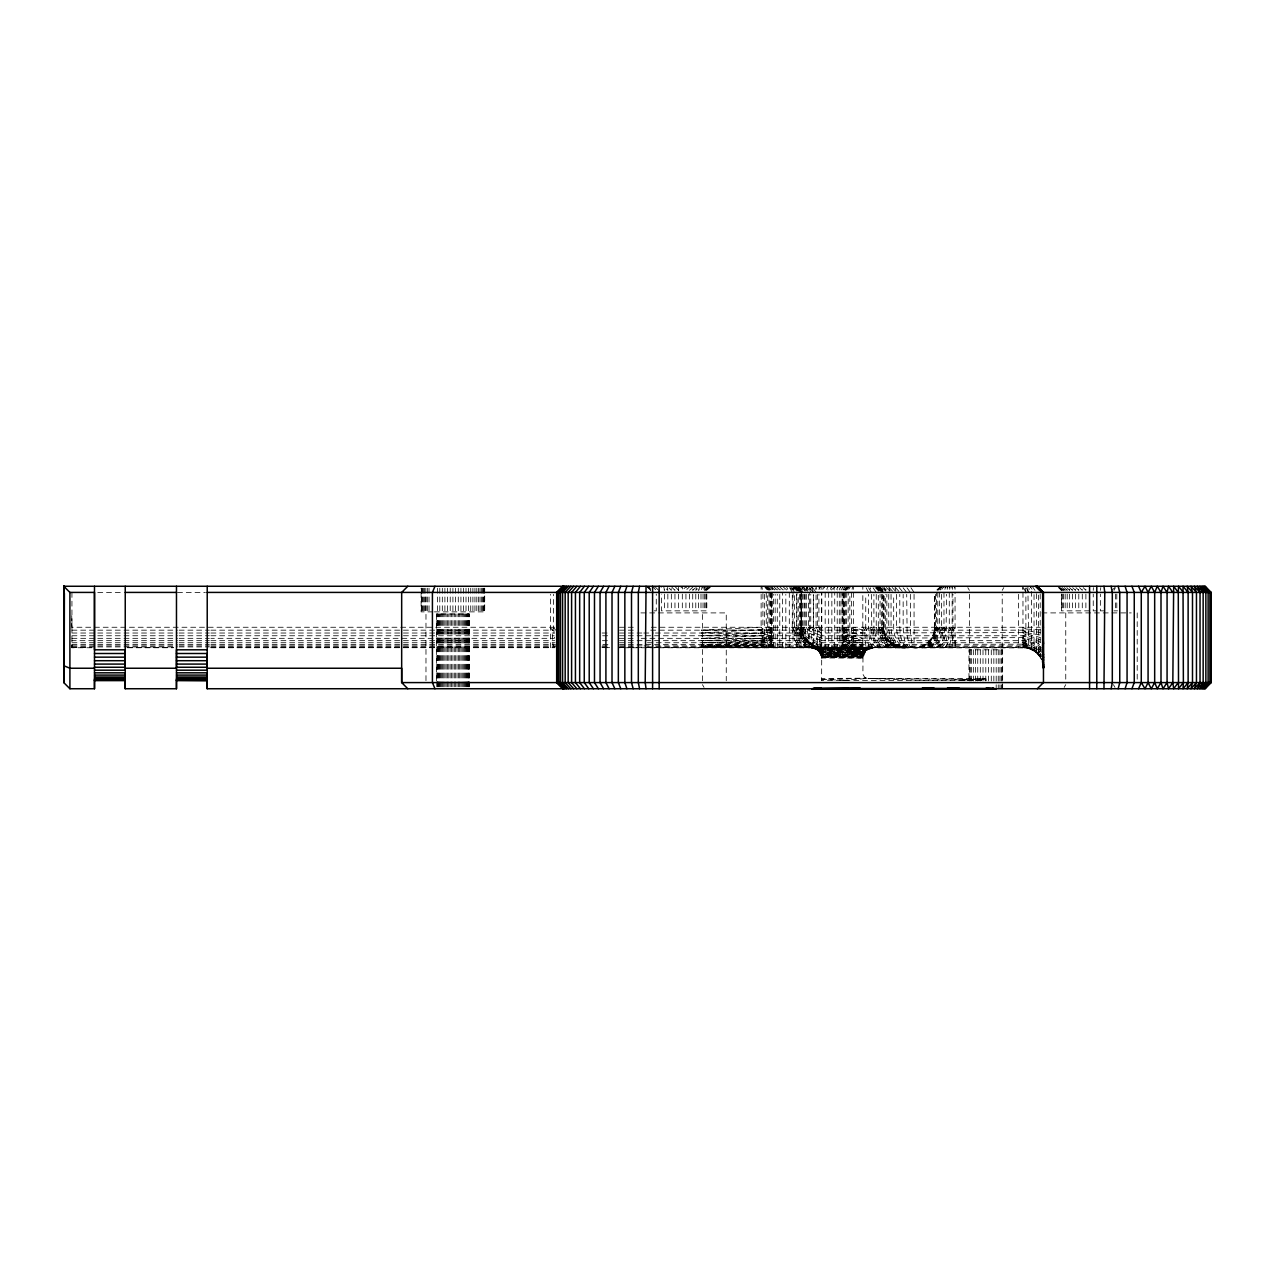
<?xml version="1.0" encoding="UTF-8"?>
<svg xmlns="http://www.w3.org/2000/svg" width="1275" height="1275" viewBox="0 0 1275 1275"><rect width="100%" height="100%" fill="white"/><g stroke="black" fill="none" stroke-linecap="round" stroke-linejoin="round"><path stroke-width="0.75" stroke-dasharray="5 3.75" d="M91.816 647.748L71.942 647.748L71.942 640.672L95.848 640.672M425.977 680.627L425.977 594.373M436.528 680.866L436.64 613.928M436.879 686.763L436.879 613.928M437.229 686.763L437.229 613.928M437.692 686.763L437.692 613.928M438.265 686.763L438.265 613.928M438.951 686.763L438.951 613.928M439.732 686.763L439.732 613.928M440.608 686.763L440.608 613.928M441.564 686.763L441.564 613.928M442.616 686.763L442.616 613.928M443.732 686.763L443.732 613.928M444.911 686.763L444.911 613.928M446.154 686.763L446.154 613.928M447.445 686.763L447.445 613.928M448.784 686.763L448.784 613.928M450.139 686.763L450.139 613.928M451.525 686.763L451.525 613.928M452.912 686.763L452.912 613.928M454.298 686.763L454.298 613.928M455.685 686.763L455.685 613.928M457.04 686.763L457.04 613.928M458.378 686.763L458.378 613.928M459.669 686.763L459.669 613.928M460.912 686.763L460.912 613.928M462.092 686.763L462.092 613.928M463.207 686.763L463.207 613.928M464.259 686.763L464.259 613.928M465.216 686.763L465.216 613.928M466.092 686.763L466.092 613.928M466.873 686.763L466.873 613.928M467.558 686.763L467.558 613.928M468.132 686.763L468.132 613.928M468.594 686.763L468.594 613.928M468.945 686.763L469.168 613.928M469.296 686.763L469.296 613.928L436.528 613.928M550.418 647.748L550.418 594.341M702.445 680.754L702.445 612.908M770.004 592.413L770.004 646.234L761.127 647.541L762.912 647.748L762.912 592.413M773.543 647.748L773.543 594.389M775.184 647.748L775.184 594.389M777.272 647.748L777.272 594.389M782.627 647.748L782.627 592.413M785.83 647.748L785.83 594.389M796.955 647.748L796.955 592.413M809.322 647.748L809.322 592.413M821.833 657.709L819.203 651.111L813.466 647.748L813.466 592.413L812.063 587.791M821.451 647.748L821.451 592.413M796.54 594.341L796.54 627.252C795.823 637.038 802.852 648.401 813.577 647.939L873.072 647.748L865.821 650.744L862.824 657.996L821.833 657.996C822.789 643.014 798.182 644.289 801.13 627.252L801.13 594.341M871.287 647.907L866.49 650.138L864.036 653.167L821.833 651.892C813.992 644.991 800.254 640.656 801.337 627.252C801.051 638.265 811.107 648.003 821.833 648.242L873.072 647.748L865.821 650.744L862.984 656.211L862.904 674.252L864.657 677.296L867.064 678.412L985.798 678.491L985.989 680.483L821.642 680.483L821.833 592.413M821.833 589.337L821.833 586.261M834.727 647.748L834.727 592.413M842.137 647.748L842.137 592.413M842.871 647.748L842.871 594.389M843.11 592.413L843.11 647.748L843.269 592.413M952.967 647.748L952.967 594.325M955.055 640.672L955.055 647.748L955.055 592.413M955.055 589.337L955.055 586.261L953.588 589.337M1002.214 647.748L1002.214 594.325M1041.611 659.605C1038.36 652.497 1030.822 647.541 1022.964 647.748L1022.964 640.672L1025.881 639.126L1034.041 640.879L1041.611 645.883M1022.964 586.261L1022.964 589.337L1022.964 586.261L1025.881 592.413L1025.881 647.955C1032.67 648.927 1038.758 653.485 1041.611 659.733M800.541 594.341L800.541 627.252C798.756 643.652 819.57 642.6 821.642 656.003L863.016 656.003L862.872 656.992L847.445 656.211L847.445 647.907L821.833 647.748C810.9 647.987 801.082 638.217 801.337 627.252C801.051 637.994 810.773 648.322 821.833 646.919L1022.964 646.919L1028.734 648.577L1027.873 586.261L1029.674 589.337M799.09 589.942L796.636 587.488L801.337 592.413L801.545 627.252C800.764 638.01 810.948 647.955 821.833 645.899L1022.964 645.899L1031.475 648.258L1031.475 649.597L1031.475 592.413L1030.136 586.261L1032.081 589.337M1041.611 655.382C1038.041 649.134 1030.232 643.955 1022.964 645.899L1031.475 647.509L1034.041 648.784L1034.041 650.999L1034.041 592.413M802.597 634.312L804.589 638.329C808.972 642.759 815.49 645.915 821.833 644.497L1025.881 644.21L1036.384 648.146L1036.384 652.752L1036.384 592.413L1032.176 586.261L1033.117 589.337M803.186 594.341L802.597 627.683C799.839 637.851 813.275 645.054 821.833 642.743L1022.964 642.743L1031.475 644.369L1038.456 648.369L1038.456 654.824L1038.456 592.413M801.545 627.252C801.465 636.209 811.553 641.07 819.379 641.644L821.833 640.672L1022.964 640.672L1034.041 644.05L1040.209 648.401L1040.209 657.167L1040.209 592.413M851.573 592.413L851.573 647.748L862.824 647.748L862.824 592.413M799.568 594.341L799.568 627.252C795.648 645.373 820.67 643.461 821.833 657.996L821.642 656.003L821.785 656.992L862.872 656.992L821.387 655.015L816.972 647.716L812.812 645.899M821.833 657.996L821.785 655.27L821.833 656.242L863.016 656.003M952.138 592.413L952.138 627.252L953.254 630.169L951.979 646.919L938.384 647.748L943.404 642.743L946.034 633.022L946.544 594.341M935.388 594.341L935.388 627.252C935.356 638.106 926.08 648.226 914.956 647.748C925.698 647.78 935.212 637.994 934.766 627.252L934.766 592.413M945.205 647.541L947.915 642.743L949.7 630.169L952.138 627.252L950.273 642.743L948.441 647.541M919.562 647.748C929.602 647.78 938.687 637.006 936.408 627.252C935.324 637.181 928.327 647.238 917.602 647.748C928.343 648.019 936.838 637.58 936.408 627.252L936.408 592.413M843.269 644.21L843.11 647.748C844.624 639.078 856.752 641.022 862.824 640.672L851.573 637.532C847.413 637.022 841.436 641.468 843.269 644.21C846.951 637.627 856.657 638.871 862.824 638.329C856.991 636.623 848.098 633.229 843.269 638.982L843.269 641.676M917.554 647.541L914.287 647.748C925.156 647.923 934.957 638.169 934.559 627.252L934.559 592.413M821.833 657.916L820.765 651.668L816.335 647.158L820.447 651.079L821.833 656.498C821.753 652.991 819.14 646.186 814.852 647.875C802.389 650.457 795.074 638.074 794.548 627.252L794.548 594.341M771.216 638.982L767.709 636.528L762.912 635.619L701.218 638.329L761.127 638.552L768.984 641.389L771.375 644.815L771.375 627.252M1093.249 590.357L1093.392 587.632M818.948 649.102L821.212 652.704L821.753 656.689L819.952 650.314L816.446 647.206M1025.881 647.636L821.833 647.541C816.861 643.062 820.622 635.54 821.833 630.169L1022.964 630.169L1040.209 632.448M952.345 589.337L952.568 586.261L950.927 589.337M910.35 594.341L910.462 633.022L912.47 647.541C923.929 649.055 934.846 638.695 934.559 627.252M881.471 594.341L881.471 627.252C881.041 637.58 889.536 648.019 900.278 647.748C890.173 647.174 881.36 637.373 882.491 627.252L882.491 594.341M949.285 592.413L949.285 627.252L945.62 642.743L942.034 647.541M843.11 627.252L843.269 638.982M821.753 656.689L818.518 650.409L811.585 647.748L814.916 646.616L819.506 651.493L865.151 651.493L821.833 650.68L819.889 650.075L820.08 647.827L816.335 647.158M821.674 680.276L821.833 678.491L866.203 678.188L821.785 679.495L821.642 680.483M771.216 592.413L771.216 646.568C770.482 648.337 765.143 640.034 761.127 642.919L701.218 644.497L761.127 644.608L768.044 647.748L768.984 646.76L768.984 592.413M812.637 646.919C816.877 648.242 819.729 648.863 821.052 654.075L863.271 655.015L821.785 656.992C820.606 642.967 796.206 644.768 800.541 627.252C798.038 643.477 817.865 642.855 821.706 654.665L847.445 656.211L863.271 655.015L821.833 653.23L817.1 647.652L619.379 647.541M898.604 647.541L901.808 647.748C891.48 647.557 881.79 637.723 883.113 627.252C883.304 636.082 889.312 644.497 897.903 646.919M943.978 592.413L943.978 627.252C945.444 634.456 942.878 645.931 934.559 647.748M820.447 651.079L821.498 653.661L847.445 652.864L863.605 654.075L821.833 654.697L820.765 651.668L821.785 656.992M934.432 630.169L934.766 627.252L935.053 630.169M819.522 647.62L816.622 647.238L821.833 647.748C809.258 649.501 805.545 636.671 810.757 627.252L810.757 594.341M946.305 630.169L943.978 627.252L941.428 638.329L936.424 645.899L933.22 647.541L927.626 647.748L932.089 645.899L937.029 640.672L941.635 627.252L941.635 594.341M619.57 644.497L810.629 644.497L813.322 645.899L811.028 639.572L813.322 627.252L813.322 594.341M821.833 627.252L819.363 629.181C817.45 634.583 814.406 641.787 818.343 646.935L821.833 647.541C809.641 649.342 814.454 633.882 816.064 627.252L816.064 594.341M928.136 647.541L924.598 647.748C934.368 646.632 939.261 636.113 939.563 627.252L939.563 592.413M943.181 630.169L941.635 627.252C942.082 635.093 938.798 645.007 930.575 647.541M949.716 589.337L950.146 586.261L948.345 589.337M804.589 594.341L803.696 636.576M806.342 594.341L806.342 627.252L804.812 633.101L805.163 638.648M1100.357 590.357L1100.803 587.632M852.114 589.337L852.64 586.261M937.81 592.413L937.81 627.252C939.038 636.655 931.802 647.302 921.889 647.748L925.889 647.541M812.972 647.812L816.255 647.317C820.032 649.071 824.829 663.096 819.028 649.389C809.051 648.513 795.217 640.066 798.23 627.252L798.23 594.341M793.656 589.337L794.261 586.261L795.616 589.337M812.733 647.557C817.801 648.959 821.881 652.194 821.769 656.099C821.259 650.123 815.171 646.282 809.466 646.919M846.775 592.413L846.457 647.748L853.358 645.963L862.824 646.919L849.772 647.748L849.851 592.413M947.213 589.337L947.883 586.261L945.923 589.337M806.565 647.748C797.497 646.712 792.859 635.253 794.548 627.252L796.524 630.169M937.125 630.169L937.81 627.252L939.197 630.169M808.414 594.341L808.414 627.252L806.501 636.863L807.617 641.803L809.768 643.381M898.317 647.748C888.277 647.78 879.192 637.006 881.471 627.252L882.284 630.169M934.671 630.169L935.388 627.252L935.595 630.169M797.736 589.337L798.501 586.261L799.76 589.337M843.731 592.413L844.098 647.748L844.48 592.413M862.984 656.211L864.195 652.864M876.244 594.341L876.244 627.252C875.606 635.779 880.164 647.891 890.253 647.748C881.79 645.692 876.068 635.428 878.316 627.252L878.316 594.341M801.927 589.337L802.852 586.261L803.999 589.337M944.903 589.337L945.827 586.261L943.739 589.337M806.198 589.337L807.25 586.261L808.286 589.337M810.486 589.337L811.633 586.261L812.558 589.337M871.335 594.341L871.829 633.022L874.475 642.743L879.495 647.748L865.9 646.919L864.625 630.169L865.741 627.252L865.741 594.341M1040.209 634.998L1025.881 632.607L821.833 633.022L815.617 630.695L816.685 627.969L818.917 627.252L818.917 594.341M844.098 647.748L851.573 643.923L862.824 645.899L853.358 645.963L848.018 647.748L848.242 592.413M554.466 647.748L552.952 644.497L552.218 633.022L553.446 627.252L553.446 594.341M818.885 589.337L820.223 586.261L820.845 589.337M822.885 589.337L824.335 586.261L824.75 589.337M889.743 647.541L893.281 647.748C884.707 646.808 879.447 638.137 878.682 630.169L880.069 627.252L880.069 594.341M875.845 647.541L873.056 644.497L870.952 638.329L869.901 630.169L871.335 627.252M826.71 589.337L828.256 586.261M938.097 630.169L939.563 627.252L940.408 630.169M936.296 630.169L937.81 627.252M1113.983 590.357L1115.418 587.632M887.304 647.541C878.65 648.098 875.288 637.197 874.698 630.169L876.244 627.252L877.471 630.169M830.296 589.337L831.938 586.261L827.889 589.942M833.611 589.337L835.364 586.261M821.259 652.88L821.833 651.892L865.821 650.744L819.889 650.075M1002.214 590.357L1003.792 587.632M1064.179 687.368L1065.757 684.643M836.591 589.337L838.472 586.261L834.503 589.942M953.254 630.169L955.055 627.252M845.516 592.413L845.15 647.748L853.358 644.608L862.824 644.497C856.497 640.193 845.405 643.923 843.269 646.568M944.695 630.169L946.544 627.252L947.978 630.169M848.752 589.337L850.728 586.261M839.221 589.337L841.229 586.261L837.324 589.942M820.096 650.585L819.203 651.111M1040.209 642.202L1034.041 639.126L1025.881 637.612L821.833 638.329L806.995 632.257L805.163 630.79L804.589 627.252L809.768 630.998L817.546 634.328L820.383 635.173L821.833 633.022M841.468 589.337L843.636 586.261L839.779 589.942M941.811 589.337L944.058 586.261L940.312 589.942M869.438 647.541L867.255 640.672L866.426 630.169L868.594 627.252L868.594 594.341M843.285 589.337L845.628 586.261L841.835 589.942M941.747 630.169L943.978 627.252M940.217 589.337L942.623 586.261L938.894 589.942M871.574 630.169L873.901 627.252L873.901 594.341M844.672 589.337L847.206 586.261L843.444 589.942M851.573 629.404L853.358 627.252L862.824 630.169L851.573 629.404L843.269 630.264M938.48 589.942L941.572 586.261L937.858 589.942M846.616 589.942L849.803 586.261M843.269 636.161L853.358 633.149L862.824 633.022L853.358 630.232L843.269 633.245M845.054 589.942L848.337 586.261L844.624 589.942M937.603 589.942L940.918 586.261L937.013 589.942M912.47 647.541L909.569 645.899L907.147 635.763L906.7 594.341M846.042 589.942L848.353 587.488M847.843 587.488L845.484 589.942L849.262 586.261L845.692 589.942M937.141 589.942L940.711 586.261M710.908 586.261L706.812 590.357L710.685 586.261L706.573 590.357L709.984 586.261L705.856 590.357L708.82 586.261L704.677 590.357L707.211 586.261L703.035 590.357L705.202 586.261L700.995 590.357L702.796 586.261L698.557 590.357L700.039 586.261L695.783 590.357L696.979 586.261L692.723 590.357L693.632 586.261L689.424 590.357L690.078 586.261L685.934 590.357L686.364 586.261L682.316 590.357L682.523 586.261L678.635 590.357L674.746 586.261L674.953 590.357L670.905 586.261L671.335 590.357L667.192 586.261L667.845 590.357L663.637 586.261L664.546 590.357L660.291 586.261M845.341 589.942L849.023 586.261M1111.928 590.357L1114.733 587.632M851.573 642.552L853.358 640.911L862.824 642.743L853.358 642.919L851.573 643.923M831.348 589.942L834.025 587.488M771.216 633.245L762.912 631.523L761.127 633.149L701.218 635.763L761.127 635.938L768.984 639.285L771.216 641.676M851.573 637.532L853.358 635.938L862.824 635.763L853.358 633.149L851.573 631.523M770.753 592.413L770.387 647.748L770.004 646.234L769.351 647.748L767.709 645.74L761.127 642.919L701.218 642.743L761.127 640.911L762.912 639.349M819.108 649.326L814.884 648.258M819.825 637.484L821.833 635.763L1022.964 635.763L1034.041 637.293L1040.209 639.891M1041.611 648.13L1036.384 643.652L1025.881 640.56L1022.964 638.329L1025.881 636.002M809.768 630.998L808.414 627.252L813.036 629.515L816.064 627.252L821.833 630.169L818.343 631.794M1025.881 630.854L1022.964 633.022L1040.209 637.484M848.018 647.748L849.851 646.521M820.638 651.429L867.383 649.469L819.984 649.039L817.578 647.923M910.908 647.541C903.162 645.756 903.8 633.755 903.162 627.252L903.162 594.341M762.912 637.532L761.127 638.552L701.218 640.672L762.912 641.022L768.984 643.349L771.375 647.748L771.375 592.413M802.166 594.341L801.64 627.794C804.015 635.269 812.382 638.552 819.49 639.652L821.833 638.329M814.916 646.616L817.227 647.222M1025.881 634.328L1022.964 635.763L1025.881 637.612M766.259 592.413L766.259 647.222L701.218 646.919L762.912 645.118M849.772 647.748L851.573 646.887L862.824 647.541M1025.881 646.011L1022.964 644.497L1025.881 643.11M771.216 630.264L762.912 629.404L701.218 633.022L761.127 633.149L771.216 636.161M818.741 648.895L871.08 647.939L820.08 647.827L869.152 648.529L847.445 649.118M802.294 632.974L801.545 630.169L647.445 630.169M810.629 628.304L813.322 627.252M762.912 643.923L701.218 645.899L761.127 645.963L766.466 647.748L767.709 647.047L767.709 594.341M1040.209 629.866L1025.881 629.053L1022.964 630.169L1025.881 632.607M820.972 652.131L821.833 651.892M1025.881 641.899L1022.964 642.743L1025.881 644.21M811.777 647.541L813.307 647.365C803.919 645.835 798.692 636.066 798.23 627.252M842.679 680.531L867.064 678.412M1040.209 656.147C1036.432 650.728 1029.738 646.489 1022.964 647.541L1025.881 647.875L619.028 647.748M918.271 647.541L916.072 647.748L919.275 647.541M1025.881 646.712L1022.964 646.919L1025.881 647.254M964.952 680.531L959.151 680.276L985.798 678.491L985.989 680.483M862.824 657.996L821.833 657.406L847.445 656.211L821.833 656.816M1022.964 640.672L1025.881 640.56M847.445 652.864L864.546 652.306L847.445 651.413M959.151 680.276L985.957 680.276M871.08 647.939L813.37 647.907M842.329 649.118L817.275 649.469L815.506 648.529L867.383 649.469L818.837 650.744L817.275 649.469L865.821 650.744L820.112 652.306L818.837 650.744L864.546 652.306L820.622 653.167L820.112 652.306L864.036 653.167M701.218 647.541L764.713 647.748M821.833 657.406L862.872 656.992M97.761 592.413L123.563 592.413M177.512 592.413L205.403 592.413M654.234 610.852L656.274 610.852L656.274 594.086M1089.567 610.852L1061.39 610.852L1061.39 594.086M1096.867 610.852L1093.249 610.852L1093.249 594.086M1103.656 610.852L1100.357 610.852L1100.357 594.086M1113.983 610.852L1117.506 610.852M432.926 611.873L421.117 611.873L421.117 588.237M434.408 611.873L484.707 611.873L484.707 588.237M640.927 612.908L726.256 612.908L726.256 680.754M1041.946 612.908L1131.244 612.908M71.687 623.523L71.942 627.252L556.41 627.252M619.491 627.252L635.635 627.252M651.27 627.252L1040.209 627.252M71.942 630.169L95.848 630.169M97.761 630.169L177.496 630.169M179.153 630.169L209.355 630.169M210.917 630.169L553.908 630.169L554.434 638.329L210.917 638.329M619.57 630.169L635.508 630.169M71.942 633.022L95.848 633.022M97.761 633.022L177.496 633.022M179.153 633.022L209.355 633.022M210.917 633.022L554.019 633.022M602.071 633.022L610.024 633.022M619.57 633.022L641.803 633.022M643.779 633.022L653.422 633.022M655.414 633.022L802.087 633.022M71.942 635.763L95.848 635.763M97.761 635.763L177.496 635.763M179.153 635.763L209.355 635.763M210.917 635.763L554.195 635.763M602.645 635.763L610.582 635.763M619.57 635.763L803.107 635.763M71.942 638.329L95.848 638.329M97.761 638.329L177.496 638.329M179.153 638.329L209.355 638.329M619.315 638.329L635.508 638.329M641.166 638.329L804.493 638.329M97.761 640.672L177.496 640.672M179.153 640.672L209.355 640.672M210.917 640.672L554.721 640.672M602.422 640.672L610.358 640.672M619.57 640.672L806.246 640.672M71.942 642.743L95.848 642.743M97.761 642.743L177.496 642.743M179.153 642.743L209.355 642.743M210.917 642.743L555.071 642.743M619.475 642.743L635.508 642.743M647.445 642.743L808.302 642.743M71.942 644.497L95.848 644.497M97.761 644.497L177.496 644.497M179.153 644.497L209.355 644.497M210.917 644.497L555.47 644.497M602.9 644.497L610.837 644.497M71.942 645.899L95.848 645.899M97.761 645.899L177.496 645.899M179.153 645.899L209.355 645.899M210.917 645.899L555.9 645.899M602.342 645.899L610.295 645.899M619.57 645.899L642.074 645.899M644.066 645.899L653.422 645.899M655.414 645.899L813.195 645.899M71.942 646.919L95.848 646.919M97.761 646.919L177.496 646.919M179.153 646.919L209.355 646.919M210.917 646.919L556.362 646.919M601.896 646.919L609.832 646.919M619.57 646.919L635.667 646.919M647.445 646.919L813.864 646.919L816.94 649.214M71.942 647.541L91.864 647.541M127.532 647.541L173.512 647.541M210.917 647.541L554.593 647.668L210.917 647.748M602.039 647.604L610.199 647.636L602.246 647.748M127.532 647.748L173.257 647.748M811.585 647.748L842.329 647.907L842.329 656.211M821.785 679.495L848.481 680.276M813.466 647.748L809.689 647.541M891.99 647.541L895.99 647.748C886.077 647.302 878.842 636.655 880.069 627.252L880.754 630.169M851.573 647.445L853.358 647.541M883.113 627.252C882.635 638.249 892.596 648.162 903.593 647.748M899.608 647.541L902.923 647.748L900.325 647.541M901.282 647.541L904.437 647.748C893.456 648.114 883.957 638.09 884.212 627.252L884.212 594.341M900.899 647.541L903.816 647.748C892.867 647.987 883.097 638.201 883.32 627.252L883.113 594.341M896.596 594.341L896.596 627.252C896.707 635.125 899.305 647.174 908.932 647.748C900.883 645.102 900.166 634.44 899.783 627.252L899.783 594.341M815.617 646.473L821.833 647.748M848.242 647.222L844.48 646.234M807.378 647.541L809.179 647.748M803.76 647.748C794.66 646.361 792.46 634.95 792.301 627.252L792.301 594.341M883.32 647.748C875.001 645.931 872.435 634.456 873.901 627.252L874.698 630.169M901.76 647.541C892.149 646.138 885.169 636.751 885.312 627.252L885.312 594.341M906.589 647.541L907.481 647.748C897.664 647.19 893.616 635.683 893.679 627.252L893.679 594.341M1022.964 644.497L1025.881 645.182M811.283 645.899L814.964 647.254M1022.964 638.329L1025.881 639.126M815.092 648.369L813.577 647.939L869.152 648.529L819.984 649.039M1028.734 648.258L1036.384 652.37L1041.611 659.239M820.383 635.173L821.833 635.763M813.036 645.628L816.064 646.919M819.49 639.652L821.833 640.672M819.379 641.644L821.833 642.743M813.036 629.515L815.617 630.695M819.49 643.397L821.833 644.497M851.573 645.118L853.358 645.963M819.825 644.895L821.833 645.899M1031.475 648.258L1036.384 651.222L1040.209 655.366M761.127 645.963L762.912 646.887M820.383 646.106L821.833 646.919M818.343 646.935L819.363 647.509M1022.964 627.252L1025.881 629.053M1034.041 648.784L1041.611 656.689M816.701 649.118L821.212 654.489L842.329 652.864L863.605 654.075L821.387 655.015L821.674 656.211M762.912 631.523L761.127 630.232L701.218 630.169L761.127 627.252L762.912 629.404M808.414 642.743L810.757 644.497M1036.384 648.146L1041.611 653.852M872.674 647.541L869.423 640.672L868.594 627.252L869.901 630.169M851.573 639.349L853.358 640.911M807.617 641.803L804.589 638.329M786.611 589.942L782.547 586.261L784.189 589.337M783.153 589.942L779.137 586.261L780.874 589.337M761.127 640.911L762.912 642.552M779.981 589.942L776.013 586.261L777.893 589.337M777.16 589.942L773.256 586.261L775.264 589.337M772.14 587.488L774.706 589.942M1072.658 587.632L1075.478 590.357L1074.873 587.632M1069.582 587.632L1072.418 590.357L1071.622 587.632M1066.824 587.632L1069.645 590.357L1068.657 587.632M655.876 587.632L658.713 590.357M1075.973 587.632L1078.793 590.357L1078.347 587.632M1064.402 587.632L1067.207 590.357L1066.012 587.632M768.857 586.261L772.666 589.942M652.067 586.261L656.274 590.357L654.473 586.261M1062.378 587.632L1065.167 590.357L1063.733 587.632M875.064 587.488L880.069 592.413L876.451 587.791M771.04 589.942L767.279 586.261L769.813 589.337M1079.511 587.632L1082.284 590.357L1081.997 587.632M1060.768 587.632L1063.541 590.357L1061.836 587.632M876.499 587.488L878.985 589.942M769.861 589.942L766.148 586.261L769.431 589.942M1059.605 587.632L1062.346 590.357L1060.37 587.632M877.535 587.488L882.491 592.413L878.061 587.488L880.642 589.942M650.043 588.986L647.286 586.261L650.696 590.357L646.345 586.261M1058.664 587.632L1061.629 590.357L1059.366 587.632M798.883 589.942L796.413 587.488L801.13 592.413L801.019 647.748M766.689 587.488L769.16 589.942M881.089 589.942L878.634 587.488L883.32 592.413L878.395 587.488L883.113 592.413M796.222 587.488L801.13 592.413M879.32 587.488L884.212 592.413L880.483 587.791M795.648 587.488L800.541 592.413L796.11 587.488M1083.192 587.632L1085.886 590.357L1085.758 587.632M880.451 587.488L882.89 589.942M794.723 587.488L799.568 592.413L795.457 587.488M768.793 589.942L765.462 586.261M1038.456 648.369L1041.611 652.131M882.029 587.488L886.842 592.413L883.83 587.791M798.405 587.488L800.796 589.942M793.448 587.488L798.23 592.413M884.005 587.488L886.38 589.942M802.294 629.627L802.166 627.252L805.163 630.79M791.855 587.488L794.197 589.942M886.38 587.488L891.05 592.413L888.739 587.791M799.919 587.488L802.262 589.942M1058.808 587.632L1061.39 590.357M766.132 587.488L768.442 589.942M889.121 587.488L893.679 592.413M790.006 587.488L792.285 589.942M801.832 587.488L806.342 592.413L803.824 587.791M892.165 587.488L896.596 592.413L894.97 587.791M879.192 587.488L881.36 589.942M801.545 592.413L797.194 587.488L802.166 592.413L798.453 587.791M804.079 587.488L808.414 592.413L806.31 587.791M895.496 587.488L899.783 592.413M765.749 587.488L767.869 589.942M877.343 587.488L881.471 592.413M806.645 587.488L808.701 589.942M899.082 587.488L903.162 592.413M903.082 587.791L906.7 592.413M809.705 587.791L813.322 592.413M1040.209 648.401L1041.611 650.218M764.267 586.261L766.626 589.337M951.453 630.169L949.285 627.252L949.7 630.169M555.629 630.169L553.446 627.252L553.908 630.169M906.987 587.791L910.35 592.413M648.449 586.261L650.425 588.986M799.871 587.791L803.186 592.413M812.749 587.791L816.064 592.413L815.219 587.791M770.865 586.261L773.017 589.337M873.088 587.791L876.244 592.413M910.972 587.791L914.063 592.413M791.648 587.791L794.548 592.413M862.824 627.252L864.625 630.169M550.418 627.252L552.171 630.169M868.626 587.791L871.335 592.413L870.331 587.791M1113.394 684.643L1114.972 687.368M967.805 587.632L969.383 590.357M702.445 684.643L704.023 687.368M818.359 586.261L820.096 589.337M789.719 587.791L792.301 592.413M792.301 627.252L793.895 630.169M1028.734 592.413L1025.451 586.261L1025.881 592.413M866.139 587.791L868.594 592.413M806.342 627.252L807.617 629.707M786.229 586.261L787.775 589.337M796.54 627.252L797.672 630.169M809.067 587.791L810.757 592.413M821.212 652.704L821.801 655.35L821.435 653.469M815.984 586.261L816.749 589.337M803.186 627.252L803.696 629.26M821.355 653.135L821.706 654.665M799.568 627.252L800.254 630.169M865.741 627.252L866.426 630.169M818.917 627.252L819.363 629.181M761.844 586.261L762.37 589.337M821.626 654.25L821.785 655.382M878.316 627.252L878.682 630.169M882.491 627.252L882.826 630.169M821.769 655.796L821.626 654.362L821.833 656.242M771.216 646.568L771.311 647.748L771.216 644.21M883.32 627.252L883.448 630.169M801.13 627.252L801.226 630.169M71.719 615.634L71.942 627.252M1137.204 612.908L1137.204 680.754M1116.788 594.086L1116.788 610.852M1115.609 594.086L1115.609 610.852M1085.886 594.086L1085.886 610.852M1082.284 594.086L1082.284 610.852M1078.793 594.086L1078.793 610.852M1075.478 594.086L1075.478 610.852M1072.418 594.086L1072.418 610.852M1069.645 594.086L1069.645 610.852M1067.207 594.086L1067.207 610.852M1065.757 612.908L1065.757 680.754M1065.167 594.086L1065.167 610.852M1063.541 594.086L1063.541 610.852M1062.346 594.086L1062.346 610.852M1061.629 594.086L1061.629 610.852M1022.964 592.413L1022.964 647.748M1018.629 594.325L1018.629 647.748M1002.644 688.739L1002.644 649.804L968.952 649.804L968.952 680.946M1002.182 649.804L1002.182 688.739M1001.289 649.804L1001.289 688.739M999.951 649.804L999.951 688.739M998.245 649.804L998.245 688.739M996.189 649.804L996.189 688.739M993.847 649.804L993.847 680.946M991.281 649.804L991.281 680.946M988.587 649.804L988.587 680.946M985.798 649.804L985.798 680.946M983.009 649.804L983.009 680.946M980.3 649.804L980.3 680.946M977.75 649.804L977.75 680.946M975.407 649.804L975.407 680.946M973.351 649.804L973.351 680.946M971.646 649.804L971.646 680.946M970.307 649.804L970.307 680.946M969.383 594.325L969.383 647.748M969.398 649.804L969.398 680.946M914.063 594.341L914.063 647.748M891.05 594.341L891.05 627.252C890.874 636.209 896.229 647.222 906.206 647.748C894.492 649.102 883.256 639.078 883.543 627.252L883.543 594.341M888.755 594.341L888.755 627.252C888.532 636.687 895.018 647.286 905.186 647.748C894.524 647.907 886.555 637.373 886.842 627.252L886.842 594.341M862.824 586.261L862.824 589.337M853.358 586.261L853.358 589.337M853.358 592.413L853.358 647.748M840.942 592.413L840.942 647.748M839.301 592.413L839.301 647.748M837.213 592.413L837.213 647.748M831.858 592.413L831.858 647.748M828.67 592.413L828.67 647.748M825.18 592.413L825.18 647.748M817.53 594.389L817.53 647.748M805.163 594.389L805.163 647.748M793.034 592.413L793.034 647.748M789.305 592.413L789.305 647.748M779.774 594.389L779.774 647.748M772.347 592.413L772.347 647.748M771.614 592.413L771.614 647.748M764.633 594.341L764.633 647.317M761.127 586.261L761.127 589.337M761.127 594.341L761.127 647.748M706.812 594.086L706.812 610.852L661.486 610.852L661.486 594.086M706.573 594.086L706.573 610.852M705.856 594.086L705.856 610.852M704.677 594.086L704.677 610.852M703.035 594.086L703.035 610.852M700.995 594.086L700.995 610.852M698.557 594.086L698.557 610.852M695.783 594.086L695.783 610.852M692.723 594.086L692.723 610.852M689.424 594.086L689.424 610.852M685.934 594.086L685.934 610.852M682.316 594.086L682.316 610.852M678.635 594.086L678.635 610.852M674.953 594.086L674.953 610.852M671.335 594.086L671.335 610.852M667.845 594.086L667.845 610.852M664.546 594.086L664.546 610.852M484.484 588.237L484.484 611.873M484.022 588.237L484.022 611.873M483.337 588.237L483.337 611.873M482.444 588.237L482.444 611.873M481.328 588.237L481.328 611.873M480.006 588.237L480.006 611.873M478.492 588.237L478.492 611.873M476.802 588.237L476.802 611.873M474.938 588.237L474.938 611.873M472.898 588.237L472.898 611.873M470.73 588.237L470.73 611.873M468.435 588.237L468.435 611.873M466.012 588.237L466.012 611.873M463.51 588.237L463.51 611.873M460.928 588.237L460.928 611.873M458.283 588.237L458.283 611.873M455.605 588.237L455.605 611.873M452.912 588.237L452.912 611.873M450.218 588.237L450.218 611.873M447.525 588.237L447.525 611.873M444.895 588.237L444.895 611.873M442.313 588.237L442.313 611.873M439.795 588.237L439.795 611.873M437.389 588.237L437.389 611.873M429.022 588.237L429.022 611.873M427.332 588.237L427.332 611.873M425.818 588.237L425.818 611.873M424.495 588.237L424.495 611.873M423.38 588.237L423.38 611.873M422.487 588.237L422.487 611.873M421.802 588.237L421.802 611.873M421.34 588.237L421.34 611.873M71.942 592.413L71.942 647.748M678.635 586.261L678.635 590.357L678.635 586.261M985.846 679.495L922.255 680.276L867.94 678.491L985.846 679.495"/><path stroke-width="1.5" d="M94.493 679.416L94.493 688.739L69.902 688.739L63.75 682.587L63.782 586.261L1205.098 586.261L1211.25 592.413L1211.25 682.587L1205.098 688.739L207.219 688.739L207.219 653.501L176.476 653.501M63.75 655.94L64.244 630.153M64.244 652.497L63.75 655.732L64.244 643.397L63.75 648.736L64.244 647.493M63.75 682.587L63.75 586.261L69.902 592.413L69.902 688.739M94.493 586.261L94.493 649.804L125.237 649.804L125.237 688.739L176.476 688.739L176.476 679.416M125.237 688.739L125.237 679.416M125.237 586.261L125.237 668.243L176.476 668.243L176.476 586.261M207.219 688.739L207.219 679.416M207.219 586.261L207.219 668.243L401.673 668.243L401.673 682.587L407.825 688.739M659.159 586.261L659.159 688.739M1042.631 660.338L1043.46 668.02L1042.631 649.883L1043.46 654.681L1042.631 652.147M1089.567 586.261L1089.567 688.739M1167.071 682.587L1163.023 688.739L1160.999 682.587L1160.999 592.413L1163.023 586.261L1167.071 592.413L1167.071 682.587L1168.506 688.739L1172.825 682.587L1173.669 586.261L1178.275 592.413L1178.514 688.739L1183.375 682.587L1183.025 586.261L1188.125 592.413L1188.125 682.587L1187.184 688.739L1192.492 682.587L1192.492 592.413L1190.962 586.261L1196.46 592.413L1196.46 682.587L1194.356 688.739L1200.03 682.587L1200.03 592.413L1197.337 586.261L1203.154 592.413L1203.154 682.587L1199.918 688.739L1205.863 682.587L1205.863 592.413L1202.086 586.261L1208.11 592.413L1208.11 682.587L1203.807 688.739L1209.911 682.587L1209.911 592.413L1205.098 586.261M64.451 587.536L64.005 586.261L64.244 627.252M64.388 593.305L64.244 653.135M1178.275 592.413L1178.514 586.261L1183.375 592.413M63.877 648.577L63.75 652.657L64.244 650.585M63.877 651.828L63.75 654.075L64.244 651.684M1183.375 682.587L1183.025 688.739L1188.125 682.587M63.877 652.991L63.75 655.111L63.877 653.836M1096.787 688.739L1096.787 586.261M652.593 586.261L652.593 688.739M1042.631 642.138L1043.46 643.923L1042.631 630.328M1103.975 688.739L1104.772 592.413L1103.975 586.261M646.043 586.261L645.214 682.587L646.043 688.739M1111.115 688.739L1112.31 682.587L1112.31 592.413L1111.115 586.261M639.572 586.261L638.313 592.413L638.313 682.587L639.572 688.739M1167.071 592.413L1168.506 586.261L1172.825 592.413M63.75 650.872L64.244 649.166M1192.492 682.587L1190.962 688.739L1196.46 682.587M1118.159 688.739L1119.753 682.587L1119.753 592.413L1118.159 586.261M63.877 654.346L64.244 652.975M633.181 586.261L631.508 592.413L631.508 682.587L633.181 688.739M1125.108 688.739L1127.068 682.587L1127.068 592.413L1125.108 586.261M626.902 586.261L624.846 592.413L624.846 682.587L626.902 688.739M63.877 646.537L64.244 645.564M1131.913 688.739L1134.256 682.587L1134.256 592.413L1131.913 586.261M620.782 586.261L618.343 592.413L618.343 682.587L620.782 688.739M434.966 586.261L432.416 592.413L432.416 682.587L434.966 688.739M1160.999 682.587L1157.27 688.739L1154.672 682.587L1154.672 592.413L1157.27 586.261L1160.999 592.413M1200.03 682.587L1197.337 688.739L1203.154 682.587M1138.559 688.739L1141.268 682.587L1141.268 592.413L1138.559 586.261M614.853 586.261L612.016 592.413L612.016 682.587L614.853 688.739M1141.268 592.413L1145.014 586.261L1148.074 592.413L1148.074 682.587L1145.014 688.739L1141.268 682.587M609.115 586.261L605.912 592.413L605.912 682.587L609.115 688.739M1148.074 592.413L1151.261 586.261L1154.672 592.413M1043.253 651.732L1042.631 647.445M1154.672 682.587L1151.261 688.739L1148.074 682.587M603.617 586.261L600.063 592.413L600.063 682.587L603.617 688.739M1205.863 682.587L1202.086 688.739L1208.11 682.587M598.373 586.261L594.485 592.413L594.485 682.587L598.373 688.739M593.417 586.261L589.209 592.413L589.209 682.587L593.417 688.739M588.763 586.261L584.269 592.413L584.269 682.587L588.763 688.739M1178.275 682.587L1173.669 688.739L1172.825 682.587M584.444 586.261L579.663 592.413L579.663 682.587L584.444 688.739M1205.098 688.739L1209.911 682.587M580.46 586.261L575.439 592.413L575.439 682.587L580.46 688.739M576.858 586.261L571.598 592.413L571.598 682.587L576.858 688.739M573.638 586.261L568.172 592.413L568.172 682.587L573.638 688.739M570.802 586.261L565.176 592.413L565.176 682.587L570.802 688.739M568.395 586.261L562.594 592.413L562.594 682.587L568.395 688.739M566.403 586.261L560.49 592.413L560.49 682.587L566.403 688.739M564.841 586.261L558.832 592.413L558.832 682.587L564.841 688.739M563.725 586.261L557.637 592.413L557.637 682.587L563.725 688.739M563.056 586.261L556.92 592.413L556.92 682.587L563.056 688.739M407.825 586.261L401.673 592.413L401.673 682.587L1211.25 682.587M562.833 586.261L556.681 592.413L556.681 682.587L562.833 688.739M1037.308 688.739L1043.46 682.587L1043.46 592.413L1037.308 586.261L1043.253 592.413L1043.46 668.243L1042.631 644.863M959.151 688.58L996.046 688.739L811.585 688.739L821.323 687.847M813.37 688.58L815.092 688.117M811.585 688.739L860.131 687.878M922.255 688.117L933.906 687.878M922.255 688.58L996.046 688.739M69.902 592.413L94.493 592.413L94.493 688.739M125.237 592.413L176.476 592.413M207.219 592.413L1211.25 592.413M63.877 606.757L64.005 586.261L63.877 627.252M1042.631 627.252L1043.46 627.252M207.219 649.804L176.476 649.804L176.476 688.739M94.493 653.501L125.237 653.501M94.493 657.151L125.237 657.151M176.476 657.151L207.219 657.151M94.493 660.705L125.237 660.705M176.476 660.705L207.219 660.705M94.493 664.084L125.237 664.084M176.476 664.084L207.219 664.084M94.493 667.255L125.237 667.255M176.476 667.255L207.219 667.255M94.493 668.243L69.902 668.243L63.75 665.693M94.493 670.188L125.237 670.188M176.476 670.188L207.219 670.188M94.493 672.817L125.237 672.817M176.476 672.817L207.219 672.817M94.493 675.097L125.237 675.097M176.476 675.097L207.219 675.097M94.493 677.025L125.237 677.025M176.476 677.025L207.219 677.025M94.493 678.539L125.237 678.539M176.476 678.539L207.219 678.539M94.493 679.655L125.237 679.655M176.476 679.655L207.219 679.655M94.493 680.324L125.237 680.324M176.476 680.324L207.219 680.547L176.476 680.547M94.493 680.547L125.237 680.547M986.308 687.847L994.054 688.548L813.577 688.548L848.481 688.58M947.5 687.878L959.151 688.117M992.54 688.117L994.261 688.58M1035.38 586.261L1039.109 589.942M1042.631 662.474L1042.631 592.413L1036.447 586.261L1041.611 592.413M1043.253 592.413L1037.085 586.261L1042.631 592.413M1209.911 592.413L1203.807 586.261L1208.11 592.413M1205.863 592.413L1199.918 586.261L1203.154 592.413M1200.03 592.413L1194.356 586.261L1196.46 592.413M1192.492 592.413L1187.184 586.261L1188.125 592.413M1042.631 639.301L1043.253 640.273M1042.631 654.234L1043.46 657.709L1043.253 654.171M1042.631 656.099L1043.46 660.418L1043.253 656.418M1042.631 657.757L1043.46 662.745M1042.631 659.175L1043.46 664.705L1043.253 663.032M1042.631 661.263L1043.46 666.235M1042.631 661.932L1043.46 667.351L1043.253 664.036"/></g></svg>
